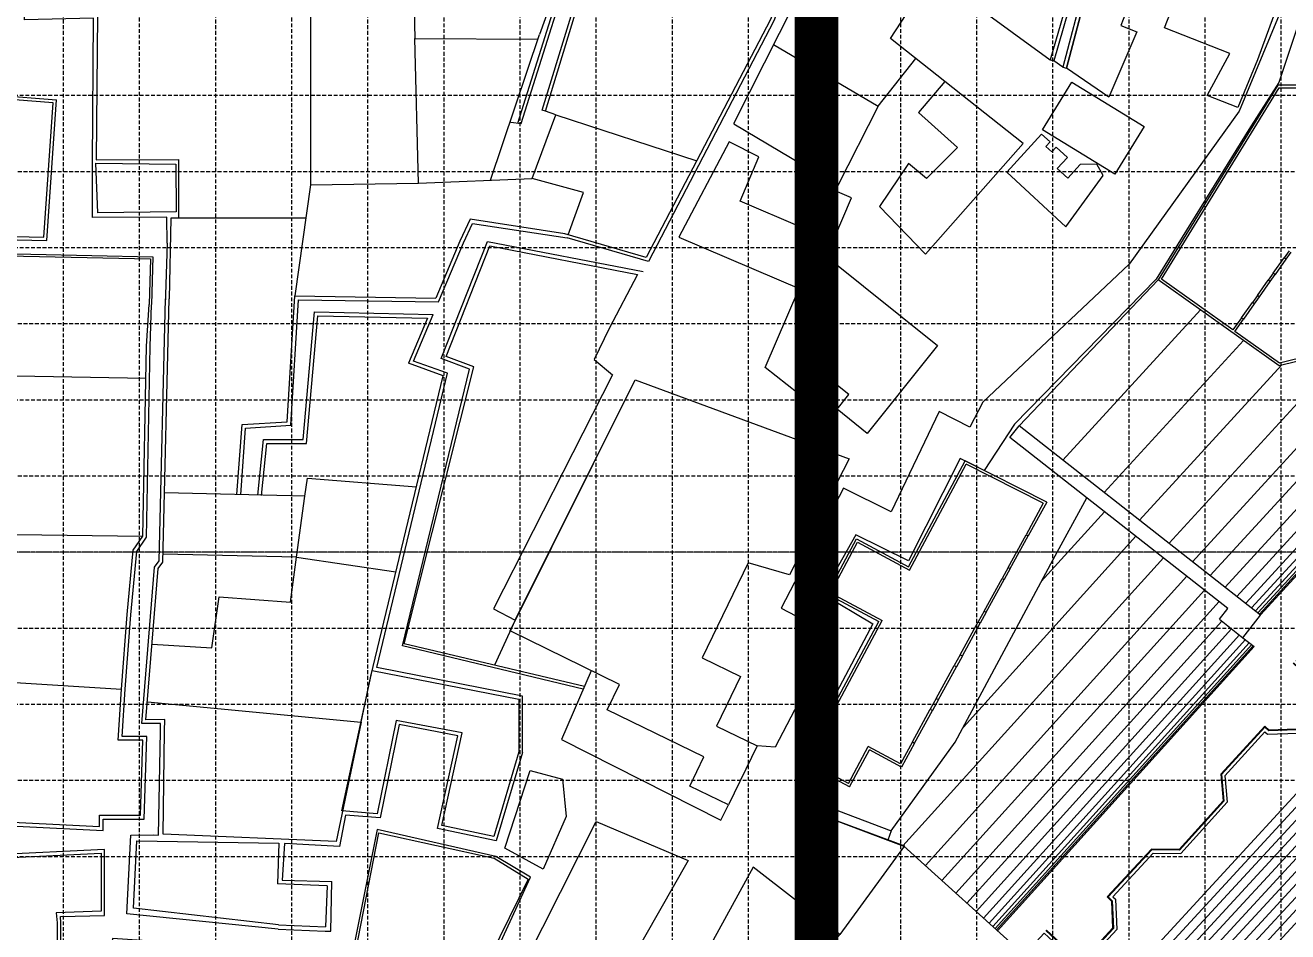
# Model space of a CAD drawing. Header units: millimetres. Extents: x 4203764 to 12476749, y 34048 to 3000914.
# Drawn here: x 11975048 to 12057984, y 2236544 to 2296097 of the extents above; entities that cross this region are included whole.
import ezdxf

# ---------------------------------------------------------------- set-up
doc = ezdxf.new("R2010")
doc.units = ezdxf.units.MM
doc.header["$MEASUREMENT"] = 0
doc.linetypes.add('DASHED', pattern=[0.75, 0.5, -0.25])
for name, color, linetype, lineweight in [('4', 1, 'Continuous', 35), ('building property', 253, 'Continuous', 15), ('open space', 94, 'Continuous', 5), ('outer profile and ghats', 1, 'Continuous', 9), ('streets', 254, 'Continuous', 9), ('wall', 22, 'Continuous', 9)]:
    doc.layers.add(name, color=color, linetype=linetype, lineweight=lineweight)
doc.styles.get("Standard").update_dxf_attribs({"font": 'arial.ttf'})
doc.dimstyles.get("Standard").update_dxf_attribs({"dimtxt": 10000, "dimasz": 2000, "dimexe": 0.18, "dimexo": 0.0625, "dimgap": 0.09, "dimtad": 0, "dimtih": 1, "dimtoh": 1, "dimdec": 4, "dimzin": 0, "dimdsep": 46, "dimtxsty": 'Standard', "dimblk": 'ARCHTICK', "dimcen": 0, "dimadec": 0, "dimazin": 0, "dimtfac": 1, "dimtdec": 4, "dimtofl": 0, "dimtmove": 0, "dimatfit": 3, "dimldrblk": 'ARCHTICK', "dimfxl": 0, "dimtolj": 1, "dimtzin": 0, "dimlwe": 18, "dimarcsym": 0})

# ---------------------------------------------------------------- blocks, each defined once
blk = doc.blocks.new('GRID')
at = {"layer": 'building property', "color": 253, "linetype": 'DASHED', "lineweight": 15, "ltscale": 500}
for p, q in [((12801403, 2126471), (12801403, 2336721)), ((12811403, 2126471), (12811403, 2336721)), ((12821403, 2126471), (12821403, 2336721)), ((12831403, 2126471), (12831403, 2336721)), ((12841403, 2126471), (12841403, 2336721)), ((12851403, 2126471), (12851403, 2336721)), ((12861403, 2126471), (12861403, 2336721)), ((12871403, 2126471), (12871403, 2336721)), ((12796403, 2121471), (12796403, 2331721)), ((12806403, 2121471), (12806403, 2331721)), ((12816403, 2121471), (12816403, 2331721)), ((12826403, 2121471), (12826403, 2331721)), ((12836403, 2121471), (12836403, 2331721)), ((12846403, 2121471), (12846403, 2331721)), ((12856403, 2121471), (12856403, 2331721)), ((12866403, 2121471), (12866403, 2331721)), ((12876403, 2121471), (12876403, 2331721)), ((13061903, 2291471), (12616403, 2291471)), ((13056903, 2286471), (12611403, 2286471)), ((13061903, 2281471), (12616403, 2281471)), ((13056903, 2276471), (12611403, 2276471)), ((13061903, 2271471), (12616403, 2271471)), ((13056903, 2266471), (12611403, 2266471)), ((13061903, 2261471), (12616403, 2261471)), ((13056903, 2256471), (12611403, 2256471)), ((13061903, 2251471), (12616403, 2251471)), ((13056903, 2246471), (12611403, 2246471)), ((13061903, 2241471), (12616403, 2241471))]:
    blk.add_line(p, q, dxfattribs=at)
blk = doc.blocks.new('_ArchTick')
at = {"color": 0, "linetype": 'ByBlock', "lineweight": 30, "const_width": 0.15}
blk.add_lwpolyline([(-0.5, -0.5), (0.5, 0.5)], dxfattribs=at)
blk = doc.blocks.new('*D43')
at = {"layer": '4', "color": 0, "linetype": 'DASHED', "lineweight": 18}
for p, q in [((11789424, 2546471), (11756492, 2546471)), ((12167563, 2261471), (11756492, 2261471))]:
    blk.add_line(p, q, dxfattribs=at)
at = {"layer": '4', "color": 0, "lineweight": -2}
for p, q in [((11756492, 2546471), (11756492, 2409077)), ((11756492, 2261471), (11756492, 2398865))]:
    blk.add_line(p, q, dxfattribs=at)
at = {"layer": 'Defpoints', "color": 0, "lineweight": 30}
for p in [(11756492, 2546471), (11789424, 2546471), (12167563, 2261471)]:
    blk.add_point(p, dxfattribs=at)
at = {"layer": '4', "color": 0, "lineweight": -2, "xscale": 2000, "yscale": 2000, "zscale": 2000}
for p, rotation in [((11756492, 2546471), 90), ((11756492, 2261471), 270)]:
    blk.add_blockref('_ArchTick', p, dxfattribs=dict(at, rotation=rotation))
at = {"layer": '4', "color": 0, "lineweight": 30, "insert": (11756492, 2403971), "char_height": 10000, "attachment_point": 5}
blk.add_mtext('\\A1;285000.0000', dxfattribs=at)

msp = doc.modelspace()

# ---------------------------------------------------------------- linework, layer by layer
at = {"layer": '4', "lineweight": 30, "const_width": 2852.91097}
for points in [[(11908223.9766, 2210167.61517), (12027023.9766, 2210167.61517), (12027023.9766, 2378367.61517), (11908223.9766, 2378367.61517), (11908223.9766, 2210167.61517)], [(12027023.9766, 2210167.61517), (12145823.9766, 2210167.61517), (12145823.9766, 2378367.61517), (12027023.9766, 2378367.61517), (12027023.9766, 2210167.61517)]]:
    msp.add_lwpolyline(points, dxfattribs=at)
at = {"layer": 'building property'}
for p, q in [((12009213.76994, 2290447.30946), (12012528.04374, 2301240.53745)), ((12041877.44943, 2289222.98674), (12043802.37803, 2292362.57381)), ((12043802.37803, 2292362.57381), (12048547.01232, 2289453.56633)), ((12019811.11624, 2195997.69667), (12107184.31863, 2290735.82566)), ((12020231.70956, 2195609.80021), (12107992.80842, 2290768.52251)), ((12008343.12175, 2286027.3125), (12009899.27143, 2290219.38642)), ((12009899.27143, 2290219.38642), (12009213.76994, 2290447.30946)), ((12009899.27143, 2290219.38642), (12019155.13446, 2287187.59496)), ((12019390.52292, 2196385.59313), (12106375.82885, 2290703.1288)), ((12046622.08372, 2286313.97926), (12041877.44943, 2289222.98674)), ((12048547.01232, 2289453.56633), (12046622.08372, 2286313.97926)), ((12011713.42971, 2285107.79464), (12008343.12175, 2286027.3125)), ((12010719.58706, 2282334.45986), (12011713.42971, 2285107.79464)), ((12057034.86723, 2279818.10498), (12057744.07799, 2280818.21239)), ((12057878.18621, 2280723.11162), (12057744.07799, 2280818.21239)), ((12057168.97545, 2279723.00421), (12057878.18621, 2280723.11162)), ((12040334.02982, 2269776.22823), (12049463.60403, 2279366.22194)), ((12057416.29708, 2273726.69225), (12049463.60403, 2279366.22194)), ((12055994.69146, 2278351.28078), (12056703.90221, 2279351.38819)), ((12056128.79968, 2278256.18), (12056838.01043, 2279256.28741)), ((12056838.01043, 2279256.28741), (12056703.90221, 2279351.38819)), ((12057168.97545, 2279723.00421), (12057034.86723, 2279818.10498)), ((12056128.79968, 2278256.18), (12055994.69146, 2278351.28078)), ((11984096.46564, 2260828.32038), (11984505.11734, 2278123.53151)), ((12054954.51568, 2276884.45657), (12055663.72644, 2277884.56399)), ((12055088.6239, 2276789.3558), (12055797.83466, 2277789.46321)), ((12055221.77046, 2258121.44985), (12073023.98706, 2277582.04993)), ((12055609.07364, 2257818.25188), (12073882.688, 2277794.16327)), ((12055797.83466, 2277789.46321), (12055663.72644, 2277884.56399)), ((12055867.27575, 2257616.1199), (12074455.1553, 2277935.57217)), ((12056028.65208, 2257489.78742), (12074812.94736, 2278023.95272)), ((12056125.47787, 2257413.98793), (12075027.6226, 2278076.98106)), ((12056190.0284, 2257363.45493), (12075170.73942, 2278112.33328)), ((12075170.73942, 2278112.33328), (12057416.29708, 2273726.69225)), ((12043215.37204, 2267520.58677), (12052246.36438, 2277392.87033)), ((12053866.20935, 2259182.64272), (12070018.53375, 2276839.65323)), ((12054640.8157, 2258576.24679), (12071735.93564, 2277263.87991)), ((12055088.6239, 2276789.3558), (12054954.51568, 2276884.45657)), ((12052897.95141, 2259940.63764), (12067871.78138, 2276309.36987)), ((12045926.49426, 2265398.20101), (12055068.36507, 2275391.69204)), ((12051736.04189, 2260850.23153), (12065295.67854, 2275673.02985)), ((12050186.82919, 2262063.02339), (12061860.87475, 2274824.57648)), ((12002502.00637, 2273072.12779), (12000215.29067, 2273886.80564)), ((12048250.31331, 2263579.01322), (12057567.37002, 2273764.00977)), ((11997745.28422, 2253336.47186), (12002502.00637, 2273072.12779)), ((12039729.41811, 2269003.90103), (12040334.02982, 2269776.22823)), ((12039729.41811, 2269003.90103), (12040334.02982, 2269776.22823)), ((12056205.19768, 2257351.57975), (12040334.02982, 2269776.22823)), ((12056205.19768, 2257351.57975), (12040334.02982, 2269776.22823)), ((12054055.93156, 2257788.47598), (12039729.41811, 2269003.90103)), ((12054055.93156, 2257788.47598), (12039729.41811, 2269003.90103)), ((12033062.19057, 2260519.26441), (12036800.18673, 2267482.34646)), ((12033128.90145, 2260297.91269), (12036868.62062, 2267264.20435)), ((12042148.03246, 2264764.86777), (12036800.18673, 2267482.34646)), ((12041923.58917, 2264695.54961), (12036868.62062, 2267264.20435)), ((12042571.50043, 2261009.40642), (12044781.42603, 2265048.96696)), ((12041923.58917, 2264695.54961), (12040789.81329, 2262627.8171)), ((12042148.03246, 2264764.86777), (12040933.1527, 2262549.22146)), ((12041790.70864, 2259549.65508), (12045940.82752, 2264141.33646)), ((12036679.57019, 2249993.98185), (12048005.53022, 2262524.99635)), ((12039610.87863, 2260477.72594), (12040789.81329, 2262627.8171)), ((12039754.21805, 2260399.1303), (12040933.1527, 2262549.22146)), ((12040789.81329, 2262627.8171), (12040933.1527, 2262549.22146)), ((12027721.26143, 2258747.95731), (12029654.27194, 2262348.73973)), ((12027942.61315, 2258814.66819), (12029720.98282, 2262127.38801)), ((12029654.27194, 2262348.73973), (12033062.19057, 2260519.26441)), ((12029720.98282, 2262127.38801), (12033128.90145, 2260297.91269)), ((12032707.62255, 2242186.29684), (12049812.14508, 2261110.69875)), ((12036145.14198, 2248994.82651), (12042571.50043, 2261009.40642)), ((11983777.63985, 2260399.26545), (11984096.46564, 2260828.32038)), ((12039610.87863, 2260477.72594), (12039217.90042, 2259761.02889)), ((12039754.21805, 2260399.1303), (12039361.23983, 2259682.43324)), ((12039610.87863, 2260477.72594), (12039754.21805, 2260399.1303)), ((12034176.79995, 2240886.24951), (12051360.67211, 2259898.44366)), ((12038038.96576, 2257610.93773), (12039217.90042, 2259761.02889)), ((12038182.30517, 2257532.34208), (12039361.23983, 2259682.43324)), ((12039217.90042, 2259761.02889), (12039361.23983, 2259682.43324)), ((12027721.26143, 2258747.95731), (12031129.18006, 2256918.482)), ((12027942.61315, 2258814.66819), (12031350.53177, 2256985.19287)), ((12035268.29407, 2239899.71974), (12052522.06738, 2258989.25235)), ((12036177.87251, 2239077.6116), (12053489.89677, 2258231.59292)), ((12038038.96576, 2257610.93773), (12037645.98754, 2256894.24067)), ((12038038.96576, 2257610.93773), (12038182.30517, 2257532.34208)), ((12053494.83567, 2257071.73561), (12054055.93156, 2257788.47598)), ((12053494.83567, 2257071.73561), (12054055.93156, 2257788.47598)), ((12026170.21032, 2247680.98904), (12031129.18006, 2256918.482)), ((12026391.56204, 2247747.69992), (12031350.53177, 2256985.19287)), ((12036467.05289, 2254744.14951), (12037645.98754, 2256894.24067)), ((12036610.3923, 2254665.55387), (12037789.32695, 2256815.64503)), ((12036905.53526, 2238419.92509), (12053652.27933, 2256948.48179)), ((12037645.98754, 2256894.24067), (12037789.32695, 2256815.64503)), ((12038182.30517, 2257532.34208), (12037789.32695, 2256815.64503)), ((12053494.83567, 2257071.73561), (12055039.49007, 2255862.51219)), ((12053494.83567, 2257071.73561), (12055039.49007, 2255862.51219)), ((12055039.49007, 2255862.51219), (12056205.19768, 2257351.57975)), ((12055039.49007, 2255862.51219), (12056205.19768, 2257351.57975)), ((12037511.92089, 2237871.853), (12054297.49892, 2256443.3755)), ((12037997.02939, 2237433.39532), (12054813.6746, 2256039.29047)), ((12038360.86076, 2237104.55207), (12055200.80635, 2255736.2267)), ((12038603.41501, 2236885.32323), (12055458.89419, 2255534.18419)), ((12038755.01142, 2236748.3052), (12055620.19909, 2255407.90762)), ((12038845.96926, 2236666.09439), (12055716.98203, 2255332.14167)), ((12038906.60782, 2236611.28718), (12055781.50399, 2255281.63105)), ((12055039.49007, 2255862.51219), (12055781.50399, 2255281.63105)), ((12036467.05289, 2254744.14951), (12036074.07467, 2254027.45246)), ((12036610.3923, 2254665.55387), (12036217.41408, 2253948.85682)), ((12036467.05289, 2254744.14951), (12036610.3923, 2254665.55387)), ((12034895.14002, 2251877.3613), (12036074.07467, 2254027.45246)), ((12035038.47943, 2251798.76566), (12036217.41408, 2253948.85682)), ((12036074.07467, 2254027.45246), (12036217.41408, 2253948.85682)), ((12034895.14002, 2251877.3613), (12034502.1618, 2251160.66425)), ((12035038.47943, 2251798.76566), (12034645.50121, 2251082.0686)), ((12034895.14002, 2251877.3613), (12035038.47943, 2251798.76566)), ((12033323.22714, 2249010.57309), (12034502.1618, 2251160.66425)), ((12033466.56656, 2248931.97744), (12034645.50121, 2251082.0686)), ((12034502.1618, 2251160.66425), (12034645.50121, 2251082.0686)), ((12029127.54566, 2246278.93994), (12030431.37298, 2248707.68952)), ((12029194.25653, 2246057.58822), (12030498.08385, 2248486.3378)), ((12032537.27071, 2247577.17898), (12030431.37298, 2248707.68952)), ((12032602.70894, 2247356.51046), (12030498.08385, 2248486.3378)), ((12031940.059, 2243174.97759), (12036145.14198, 2248994.82651)), ((12033323.22714, 2249010.57309), (12032537.27071, 2247577.17898)), ((12033466.56656, 2248931.97744), (12032602.70894, 2247356.51046)), ((12033323.22714, 2249010.57309), (12033466.56656, 2248931.97744)), ((12029194.25653, 2246057.58822), (12026170.21032, 2247680.98904)), ((12029127.54566, 2246278.93994), (12026391.56204, 2247747.69992)), ((12053848.71091, 2246794.86666), (12054004.00165, 2245055.30553)), ((12053848.71091, 2246794.86666), (12054004.00165, 2245055.30553)), ((12034695.22163, 2219731.90881), (12059072.46095, 2246163.97241)), ((12025872.60112, 2244766.46508), (12026103.53428, 2245378.22096)), ((12025872.60112, 2244766.46508), (12026103.53428, 2245378.22096)), ((12026103.53428, 2245378.22096), (12031940.059, 2243174.97759)), ((12026103.53428, 2245378.22096), (12031940.059, 2243174.97759)), ((12035115.81495, 2219344.01234), (12059493.05427, 2245776.07594)), ((12035536.40827, 2218956.11588), (12059913.64759, 2245388.17948)), ((12025872.60112, 2244766.46508), (12031709.12584, 2242563.2217)), ((12025872.60112, 2244766.46508), (12031709.12584, 2242563.2217)), ((12035957.00159, 2218568.21941), (12060334.24091, 2245000.28302)), ((12036377.59491, 2218180.32295), (12060754.83423, 2244612.38655)), ((12054004.00165, 2245055.30553), (12050958.4356, 2241687.36354)), ((12054004.00165, 2245055.30553), (12050958.4356, 2241687.36354)), ((12036798.18823, 2217792.42648), (12061175.42755, 2244224.49009)), ((12037218.78155, 2217404.53002), (12061596.02087, 2243836.59362)), ((12037639.37487, 2217016.63356), (12062016.61419, 2243448.69716)), ((12031940.059, 2243174.97759), (12031709.12584, 2242563.2217)), ((12031940.059, 2243174.97759), (12031709.12584, 2242563.2217)), ((11982148.15809, 2238084.48548), (11982383.19699, 2242514.77329)), ((11982383.19699, 2242514.77329), (11991713.91489, 2242358.99894)), ((11991713.91489, 2242358.99894), (11991621.63602, 2239683.15729)), ((12031709.12584, 2242563.2217), (12032766.88693, 2242163.92499)), ((12032766.88693, 2242163.92499), (12040666.50456, 2235019.67262)), ((12049151.91696, 2241702.16709), (12050958.4356, 2241687.36354)), ((12049151.91696, 2241702.16709), (12050958.4356, 2241687.36354)), ((11994874.57097, 2239553.88961), (11991621.63602, 2239683.15729)), ((11994874.57097, 2239553.88961), (11994772.54799, 2236875.93499)), ((11991677.82874, 2237003.52885), (11982148.15809, 2238084.48548)), ((11991677.82874, 2237003.52885), (11994772.54799, 2236875.93499))]:
    msp.add_line(p, q, dxfattribs=at)
for points in [[(12021594.96991, 2289640.49503), (12026606.59553, 2299585.30153), (12028764.63505, 2300903.67589), (12029593.84181, 2301952.25854), (12028198.49282, 2303674.60096), (12033038.1492, 2313212.523), (12034739.21885, 2312977.23482), (12035841.15129, 2318125.21895), (12036446.55952, 2318085.93828), (12038234.15435, 2326545.98183), (12044500.60716, 2326186.1108), (12045478.84995, 2337408.77303)], [(12043195.84638, 2327483.96593), (12036977.69878, 2327821.8094), (12035481.19492, 2319475.65961), (12034031.33908, 2319475.08666), (12033283.69153, 2314895.43024), (12031896.82303, 2314712.61566), (12031275.44811, 2312587.81996), (12026820.15311, 2303818.41694), (12027518.94556, 2302223.34794), (12025470.6981, 2300392.86853), (12024003.61529, 2296478.8772), (12015844.14817, 2280842.65737), (12010488.2688, 2282401.79854), (12004276.49611, 2283348.16968), (12003603.02369, 2281906.01769), (12002024.06238, 2278168.40747)], [(12049109.4121, 2324655.93878), (12049098.40887, 2323137.70276), (12047709.19354, 2323232.843), (12045932.56674, 2310247.38415), (12047781.78406, 2309687.77223), (12043448.43279, 2293288.35186)], [(11976528.61149, 2318773.93318), (11975074.36669, 2305712.51202), (11975735.96697, 2305676.8205), (11975251.80647, 2296702.11988), (11979783.89462, 2296805.02569), (11979711.8813, 2287263.63771), (11985115.10933, 2287275.45656), (11985120.07091, 2283392.56109)], [(12007400.63568, 2308704.51429), (12000335.66683, 2308719.14744), (12000644.9847, 2295232.10331), (12008717.86701, 2295173.60733)], [(12010766.13745, 2308320.1882), (12011544.06883, 2303029.12944), (12008823.98326, 2295488.99923)], [(12037053.91911, 2303271.98343), (12034656.4093, 2299482.93497), (12042376.78618, 2293822.31943)], [(12007415.52722, 2289667.32321), (12011609.14105, 2303013.51007), (12014116.45147, 2302411.67699), (12014376.51533, 2303142.62608)], [(12043448.43279, 2293288.35186), (12045969.81968, 2302830.45469), (12057539.91495, 2298035.45459), (12056007.5841, 2293829.36041), (12054695.9603, 2290686.71189), (12052688.05186, 2291476.30081), (12054190.52641, 2294238.59134), (12049886.56811, 2295931.07778), (12050283.10111, 2296939.45306), (12047744.46557, 2297937.74485), (12047323.07886, 2296866.16711), (12047013.09164, 2296077.87597), (12048068.40918, 2295662.88343), (12046221.50764, 2291375.15064), (12043448.43279, 2293288.35186)], [(12040609.06966, 2288330.54016), (12031882.13404, 2295232.4216), (12034656.4093, 2299482.93497)], [(11993790.97502, 2297511.92398), (11993795.41914, 2285614.12297), (12000876.81264, 2285712.50011), (12000644.9847, 2295232.10331)], [(12005601.62697, 2285911.71903), (12008823.98326, 2295488.99923)], [(12024205.91798, 2294821.52317), (12031078.01074, 2290771.27354), (12028431.38571, 2285572.63576), (12027640.29478, 2286024.82097)], [(12031078.01074, 2290771.27354), (12033557.99267, 2293907.03339)], [(12035468.16926, 2292396.32987), (12033719.41516, 2290370.96084), (12036284.05343, 2288073.97731), (12034247.02154, 2286037.80339), (12033063.37285, 2287022.1923), (12031158.12767, 2284198.18439), (12034188.40839, 2281048.15804)], [(11961596.6328, 2282038.10127), (11967277.52865, 2282101.47081), (11967553.86313, 2282363.91941), (11976269.68811, 2282177.38773), (11976871.92839, 2290990.33834), (11962592.54508, 2292120.44612)], [(12063460.44367, 2292156.99153), (12057323.82388, 2292154.5665), (12049463.60403, 2279366.22194)], [(12054954.51568, 2276884.45657), (12054382.80654, 2276078.24974), (12049683.02586, 2279411.02677), (12057415.25208, 2291991.12949), (12063623.98138, 2291993.58302), (12063625.12032, 2289111.4792), (12063039.51676, 2288285.67889)], [(12021589.24371, 2289629.13226), (12027647.47917, 2286037.38995), (12027640.29478, 2286024.82097)], [(12023247.13728, 2287458.83137), (12021297.79405, 2288447.16948), (12017974.47452, 2282180.66104), (12026032.58277, 2278731.86678), (12027072.18298, 2281160.89281), (12027675.7729, 2280902.56202), (12029324.75511, 2284755.40917), (12027324.36092, 2285611.55899), (12026114.65488, 2282785.08065), (12022019.35365, 2284537.83092), (12023247.13728, 2287458.83137)], [(12040609.06966, 2288330.54016), (12034188.40839, 2281048.15804)], [(12043408.47313, 2282845.79039), (12045859.69389, 2286233.98813), (12045443.43236, 2286963.41743), (12044352.33222, 2286950.1872), (12043527.33385, 2286047.87394), (12042839.39337, 2286676.86811), (12043505.44078, 2287405.33429), (12042768.59149, 2288079.0465), (12042486.56342, 2287770.58811), (12042100.27255, 2288123.77957), (12042381.21973, 2288431.05578), (12041812.93131, 2288950.6503), (12039527.94583, 2286451.52693), (12043408.47313, 2282845.79039)], [(12000876.81264, 2285712.50011), (12008343.12175, 2286027.3125)], [(11993795.41914, 2285614.12297), (11992767.55398, 2278315.38844)], [(11993488.24892, 2283432.94793), (11984600.97253, 2283421.59174), (11984505.11734, 2278123.53151)], [(12011776.34156, 2252654.97259), (11999949.87269, 2255451.26814), (12004515.23845, 2273665.24317), (12002699.77613, 2274341.25884), (12005577.56444, 2281604.69694), (12015263.58629, 2279730.11007)], [(11971796.82092, 2265575.93979), (11972019.44254, 2273111.22889), (11967656.1008, 2273092.15796), (11967616.49685, 2281076.28628), (11983269.81352, 2280741.2819), (11983181.83078, 2277748.09322)], [(12027675.7729, 2280902.56202), (12034982.77835, 2275059.16023), (12030360.56189, 2269279.21183), (12028378.08609, 2270864.59489), (12029156.07195, 2271837.44379), (12027092.50715, 2273487.67361), (12025819.59538, 2271895.93415), (12023664.7175, 2273619.18691), (12025880.71478, 2278796.86485)], [(12058075.04301, 2281284.92918), (12057744.07799, 2280818.21239)], [(12057877.42564, 2280723.65096), (12058208.39066, 2281190.36775)], [(12077513.01305, 2280682.9381), (12077023.37037, 2279883.95941), (12076326.46246, 2280311.04947), (12075066.41061, 2278254.94896), (12057449.78323, 2273903.3505), (12054516.15419, 2275983.68831), (12055087.86334, 2276789.89514)], [(12015263.58629, 2279730.11007), (12013410.19274, 2276178.39909), (12012428.67408, 2274127.20114), (12013622.12452, 2273134.66151), (12005804.71516, 2257759.94275), (12007225.93782, 2257009.32427), (12015117.01933, 2272808.02695)], [(12057034.86723, 2279818.10498), (12056703.90221, 2279351.38819)], [(12056837.24987, 2279256.82676), (12057168.21489, 2279723.54355)], [(11988953.74562, 2265274.71194), (11989291.52255, 2269860.9775), (11992254.96337, 2270053.11231), (11992767.55398, 2278315.38844), (12002024.06238, 2278168.40747)], [(12055994.69146, 2278351.28078), (12055663.72644, 2277884.56399)], [(11935637.97891, 2226085.21667), (11959172.56295, 2227655.98637), (11958378.56284, 2244521.24736), (11979919.22105, 2243458.19175), (11979918.93011, 2244194.4066), (11982621.73392, 2244195.47467), (11982771.76801, 2249128.12568), (11981156.31577, 2249127.4873), (11981363.44049, 2252487.38567), (11981735.39779, 2257382.00328), (11982131.88078, 2261608.29677), (11982761.46009, 2262535.76407), (11983013.0111, 2275012.16431), (11983181.83078, 2277748.09322)], [(12055797.07409, 2277790.00255), (12056128.03911, 2278256.71934)], [(11990578.32544, 2265205.40271), (11990917.95369, 2268627.24274), (11993523.03774, 2268628.2722), (11994265.47213, 2277015.66645), (12001466.95656, 2276849.66433), (12000215.29067, 2273886.80564)], [(11972019.44254, 2273111.22889), (11982970.79859, 2272918.51262)], [(12015117.01933, 2272808.02695), (12029183.09934, 2267605.10806), (12025256.97846, 2259983.64227), (12022538.76598, 2260780.00091), (12019506.12123, 2254544.71705), (12022036.82344, 2253313.86358), (12020453.12493, 2250057.69261), (12023128.17593, 2248756.63246), (12021241.79808, 2244878.13617), (12018697.14755, 2246115.77366), (12019632.51593, 2248038.94233), (12013280.22493, 2251128.49565), (12014084.45709, 2252782.04106), (12006899.75666, 2256301.7837), (12015117.01933, 2272808.02695)], [(11993409.72939, 2265157.09846), (11993596.69454, 2266348.04427), (12000744.46231, 2265780.07166)], [(11992873.38994, 2261157.19511), (11993409.72939, 2265157.09846), (11984203.8856, 2265374.61437)], [(11967805.8373, 2262721.89268), (11982761.46009, 2262535.76407)], [(11983374.92622, 2255436.36136), (11987307.59173, 2255196.33782), (11987792.37459, 2258551.03371), (11992476.83551, 2258199.77819), (11992873.38994, 2261157.19511), (11999397.78062, 2260192.68487)], [(11992873.38994, 2261157.19511), (11984108.74277, 2261347.92064)], [(11997104.34824, 2250307.29249), (11995463.54246, 2242465.38349), (11984107.6705, 2242958.91473), (11984203.12344, 2249716.24182), (11984227.99321, 2250477.44356), (11982972.21258, 2250473.45727), (11983777.63985, 2260399.26545)], [(12007225.93782, 2257009.32427), (12005863.10713, 2254053.12036)], [(12053848.71091, 2246794.86666), (12056483.90949, 2249678.59286), (12056659.50676, 2249516.50558), (12058656.83621, 2249596.41416), (12060012.65752, 2251065.24325), (12059932.74894, 2253062.57271), (12058513.67578, 2254372.46616)], [(12053848.71091, 2246794.86666), (12056483.90949, 2249678.59286), (12056659.50676, 2249516.50558), (12058656.83621, 2249596.41416), (12060012.65752, 2251065.24325), (12059932.74894, 2253062.57271), (12058513.67578, 2254372.46616)], [(11995855.57182, 2244494.52285), (11997835.77704, 2253711.92687), (12007477.51928, 2251813.69275), (12007478.88367, 2248361.0742), (12005823.05388, 2242804.44045), (12002419.42458, 2243519.40007), (12003747.64194, 2249605.08199), (11999417.45148, 2250431.78047), (11998168.02993, 2244286.42298), (11995855.57182, 2244494.52285)], [(12012222.23723, 2253687.76586), (12010271.51956, 2249169.47109), (12020748.79722, 2243864.49938), (12021241.79808, 2244878.13617)], [(12058369.53225, 2254216.30825), (12059723.92268, 2252966.12101), (12059796.7934, 2251144.70406), (12058560.38451, 2249805.24041), (12056738.96757, 2249732.36969), (12056471.11, 2249979.61901), (12053628.71862, 2246869.15951), (12053784.06819, 2245128.93941), (12050864.79013, 2241900.65312), (12049060.10199, 2241915.44166), (12046189.32843, 2238831.1579), (12046457.40025, 2238584.1409), (12046531.85004, 2236762.78782), (12045296.60287, 2235422.25275), (12043475.24979, 2235347.80296), (12042119.776, 2236596.81554)], [(12058369.53225, 2254216.30825), (12059723.92268, 2252966.12101), (12059796.7934, 2251144.70406), (12058560.38451, 2249805.24041), (12056738.96757, 2249732.36969), (12056471.11, 2249979.61901), (12053628.71862, 2246869.15951), (12053784.06819, 2245128.93941), (12050864.79013, 2241900.65312), (12049060.10199, 2241915.44166), (12046189.32843, 2238831.1579), (12046457.40025, 2238584.1409), (12046531.85004, 2236762.78782), (12045296.60287, 2235422.25275), (12043475.24979, 2235347.80296), (12042119.776, 2236596.81554)], [(12058336.26836, 2254180.27181), (12059675.73201, 2252943.86292), (12059746.97861, 2251163.04118), (12058538.12643, 2249853.43109), (12056757.30468, 2249782.18449), (12056468.15628, 2250049.08659), (12053577.95117, 2246886.30401), (12053733.31431, 2245145.93184), (12050843.17964, 2241949.87379), (12049038.91392, 2241964.65887), (12046119.8492, 2238828.49236), (12046409.22889, 2238561.84104), (12046482.01937, 2236781.08173), (12045274.30302, 2235470.42411), (12043493.54371, 2235397.63364), (12042153.00864, 2236632.8808)], [(12058336.26836, 2254180.27181), (12059675.73201, 2252943.86292), (12059746.97861, 2251163.04118), (12058538.12643, 2249853.43109), (12056757.30468, 2249782.18449), (12056468.15628, 2250049.08659), (12053577.95117, 2246886.30401), (12053733.31431, 2245145.93184), (12050843.17964, 2241949.87379), (12049038.91392, 2241964.65887), (12046119.8492, 2238828.49236), (12046409.22889, 2238561.84104), (12046482.01937, 2236781.08173), (12045274.30302, 2235470.42411), (12043493.54371, 2235397.63364), (12042153.00864, 2236632.8808)], [(11966676.78354, 2253394.39199), (11981363.54064, 2252489.01028)], [(11983068.31813, 2251657.82896), (11997104.34469, 2250307.29283), (11997745.28422, 2253336.47186)], [(11997109.79182, 2250332.63111), (11997745.28422, 2253336.47186)], [(12006555.30662, 2242032.83853), (12008217.08136, 2247129.71476), (12010344.36225, 2246561.58731), (12010580.43475, 2244114.5519), (12009065.52484, 2240647.27199), (12006555.30662, 2242032.83853)], [(11977153.06866, 2228856.05999), (11961582.38523, 2227891.45334), (11960481.80188, 2242951.292), (11965612.45924, 2242594.89707), (11965613.08386, 2241014.276), (11980038.55861, 2241712.07653), (11980026.72046, 2237899.06653), (11977088.27338, 2237797.3178), (11977140.16462, 2237124.6758), (11977153.06866, 2228856.05999)], [(11998269.69266, 2243042.01896), (12005859.62343, 2241388.0661), (12008087.67485, 2239996.48584), (12006225.73938, 2236216.09251), (12004270.10848, 2231893.68566), (12002239.15851, 2232379.48392), (12001314.83001, 2232600.58103), (11996589.67482, 2234400.39365), (11998269.69266, 2243042.01896)], [(12049151.91696, 2241702.16709), (12046490.40509, 2238842.70859), (12046666.14281, 2238680.77361), (12046747.78296, 2236683.51418), (12045393.23558, 2235213.51019), (12043395.97616, 2235131.87004), (12041975.76791, 2236440.53272), (12040666.50456, 2235019.67262)], [(12049151.91696, 2241702.16709), (12046490.40509, 2238842.70859), (12046666.14281, 2238680.77361), (12046747.78296, 2236683.51418), (12045393.23558, 2235213.51019), (12043395.97616, 2235131.87004), (12041975.76791, 2236440.53272), (12040666.50456, 2235019.67262)]]:
    msp.add_lwpolyline(points, dxfattribs=at)
msp.add_lwpolyline([(12068255.97054, 2329129.1043), (12055178.14419, 2329965.64951), (12054837.023, 2328844.59508), (12048070.83191, 2328989.90594), (12047778.74065, 2324981.06744), (12046696.99587, 2325039.6962), (12045218.85363, 2314360.19332), (12045168.20998, 2314122.20159), (12043640.28275, 2314196.65087), (12043592.75696, 2313287.99528), (12044564.86689, 2313021.40315), (12044452.67496, 2311688.93773, 0.6821017963), (12045009.48186, 2308724.38001), (12046374.04984, 2308394.17523), (12044973.09294, 2302803.6378), (12042376.78618, 2293822.31943)], format="xyb", dxfattribs=at)
for points in [[(12026393.03199, 2238056.14198), (12026255.31979, 2244624.03695), (12032805.66782, 2242186.33558), (12028570.59293, 2236373.24094)], [(12017947.27867, 2223119.6774), (12028570.59293, 2236373.24094), (12022869.57068, 2240779.20546), (12019240.1145, 2234147.03391), (12016450.25767, 2234145.93143), (12011995.09658, 2227890.61321)]]:
    msp.add_lwpolyline(points, close=True, dxfattribs=at)
for start, end in [(47.3407242153, 227.3407242153), (47.3407242609, 227.3407242609)]:
    msp.add_arc((12042136.39232, 2236614.84817), 24.52097, start, end, dxfattribs=at)
at = {"layer": 'open space'}
for points in [[(11979675.94639, 2287047.07313), (11984939.59185, 2286975.46166), (11984966.59194, 2283846.63328), (11979825.27432, 2283768.40258), (11979675.94639, 2287047.07313)], [(12006714.87656, 2232205.62871), (12012547.20929, 2243779.6735), (12018589.77489, 2241228.92622), (12011956.42534, 2229564.33458), (12006714.87656, 2232205.62871)]]:
    msp.add_lwpolyline(points, dxfattribs=at)
at = {"layer": 'outer profile and ghats'}
for p, q in [((12040334.02982, 2269776.22823), (12049463.60403, 2279366.22194)), ((12043215.37204, 2267520.58677), (12052246.36438, 2277392.87033)), ((12045926.49426, 2265398.20101), (12055068.36507, 2275391.69204)), ((12050186.82919, 2262063.02339), (12061860.87475, 2274824.57648)), ((12048250.31331, 2263579.01322), (12057567.37002, 2273764.00977)), ((12042571.50043, 2261009.40642), (12044781.42603, 2265048.96696)), ((12041790.70864, 2259549.65508), (12045940.82752, 2264141.33646)), ((12036679.57019, 2249993.98185), (12048005.53022, 2262524.99635)), ((12032707.62255, 2242186.29684), (12049812.14508, 2261110.69875)), ((12036145.14198, 2248994.82651), (12042571.50043, 2261009.40642)), ((12034176.79995, 2240886.24951), (12051360.67211, 2259898.44366)), ((12035268.29407, 2239899.71974), (12052522.06738, 2258989.25235)), ((12036177.87251, 2239077.6116), (12053489.89677, 2258231.59292)), ((12036905.53526, 2238419.92509), (12053652.27933, 2256948.48179)), ((12037511.92089, 2237871.853), (12054297.49892, 2256443.3755)), ((12037997.02939, 2237433.39532), (12054813.6746, 2256039.29047)), ((12038360.86076, 2237104.55207), (12055200.80635, 2255736.2267)), ((12038603.41501, 2236885.32323), (12055458.89419, 2255534.18419)), ((12038755.01142, 2236748.3052), (12055620.19909, 2255407.90762)), ((12038845.96926, 2236666.09439), (12055716.98203, 2255332.14167)), ((12038906.60782, 2236611.28718), (12055781.50399, 2255281.63105)), ((12055039.49007, 2255862.51219), (12055781.50399, 2255281.63105)), ((12031940.059, 2243174.97759), (12036145.14198, 2248994.82651)), ((12031709.12584, 2242563.2217), (12032766.88693, 2242163.92499)), ((12032766.88693, 2242163.92499), (12040666.50456, 2235019.67262))]:
    msp.add_line(p, q, dxfattribs=at)
at = {"layer": 'streets'}
for p, q in [((12042376.78618, 2293822.31943), (12042614.17485, 2293753.69545)), ((12043209.52405, 2293351.48065), (12043448.43279, 2293288.35186)), ((11962389.20684, 2292356.26634), (11977105.23529, 2291191.60133)), ((12015982.77197, 2280574.16769), (12010645.55628, 2282127.8757)), ((11983851.28116, 2260912.67034), (11984258.07774, 2278129.36857)), ((11983537.06728, 2260489.82183), (11983851.28116, 2260912.67034)), ((11982704.23168, 2250226.24281), (11983537.06728, 2260489.82183)), ((11983935.28193, 2250226.72929), (11982704.23168, 2250226.24281)), ((11983927.93252, 2249709.91601), (11983935.28193, 2250226.72929)), ((11999607.57902, 2250148.30245), (11998363.29463, 2244028.21243)), ((12003457.2828, 2249413.33611), (11999607.57902, 2250148.30245)), ((11983795.81779, 2242899.03817), (11983927.93252, 2249709.91601)), ((12002130.03473, 2243332.09531), (12003457.2828, 2249413.33611)), ((12007721.69231, 2248325.71507), (12005991.90048, 2242520.87946)), ((11996095.84185, 2244199.21822), (11995698.36264, 2242141.87048)), ((11998363.29463, 2244028.21243), (11996095.84185, 2244199.21822)), ((11981729.3874, 2237728.62478), (11981975.47339, 2242883.38231)), ((11981975.47339, 2242883.38231), (11983483.92829, 2242918.22004)), ((11983483.92829, 2242918.22004), (11983795.81779, 2242899.03817)), ((12005991.90048, 2242520.87946), (12002130.03473, 2243332.09531)), ((11992068.60191, 2242338.53114), (11991931.36347, 2239942.54792)), ((11995698.36264, 2242141.87048), (11992068.60191, 2242338.53114)), ((11991931.36347, 2239942.54792), (11995192.54731, 2239848.18026)), ((11991669.42394, 2236707.72541), (11981729.3874, 2237728.62478)), ((11991669.42394, 2236707.72541), (11994747.83243, 2236575.54596))]:
    msp.add_line(p, q, dxfattribs=at)
for points in [[(12044246.69562, 2337565.90144), (12043313.56225, 2327343.24917), (12037182.38111, 2327563.21563), (12035687.95125, 2319228.63275), (12034241.391, 2319228.06111), (12033497.99265, 2314674.43285), (12032088.792, 2314488.6745), (12031506.16926, 2312496.3921), (12027093.35639, 2303810.60711), (12027817.15968, 2302158.4482), (12025680.7298, 2300249.16186), (12024229.69125, 2296377.97461), (12015982.77197, 2280574.16769)], [(12009213.76994, 2290447.30946), (12009004.37704, 2290511.60769), (12012384.91916, 2301520.64438), (12014886.40322, 2300669.11546), (12020007.09333, 2321613.53687), (12029732.56263, 2320981.51689), (12030524.14603, 2332539.99715), (12030476.12442, 2334076.92918), (12020174.61686, 2334072.8583), (12010921.6553, 2334483.00517)], [(12006946.58976, 2289726.7762), (12006946.58976, 2289726.7762), (12007636.33239, 2289639.32901), (12011756.82196, 2302752.79773), (12014256.81147, 2302152.7219), (12014582.88523, 2303069.20188), (12019257.12645, 2322632.57061), (12028748.0031, 2322015.79588), (12029506.4382, 2333090.25386), (12007732.43686, 2332822.74567)], [(12057893.92401, 2297964.91661), (12057420.37198, 2303130.73884), (12054730.64479, 2303285.49064), (12054964.7433, 2307942.57564), (12052391.68141, 2308129.01962), (12052403.1762, 2309231.68287), (12052637.27358, 2316671.35648), (12055580.64313, 2316686.02649), (12056131.06587, 2327727.56012), (12049134.44078, 2327724.79524), (12048839.9, 2324415.17427), (12048839.0239, 2323403.15407), (12047495.67136, 2323495.1534), (12045659.15368, 2310071.94893), (12047481.95033, 2309520.33246), (12043209.52405, 2293351.48065), (12043209.52405, 2293351.48065)], [(11979462.8346, 2287015.92232), (11979534.80933, 2296552.19771), (11974990.68449, 2296449.0186), (11975472.46449, 2305379.59271), (11974792.74703, 2305416.26161), (11976307.51044, 2319021.23562)], [(12059419.4647, 2298410.12325), (12057396.73852, 2292337.18631), (12055429.90739, 2289238.48417), (12049344.96534, 2279418.62947)], [(12057893.92401, 2297964.91661), (12054790.26634, 2290447.56575), (12047571.50841, 2280404.54829)], [(12043209.52405, 2293351.48065), (12042614.17485, 2293753.69545)], [(11967365.9949, 2281883.40144), (11967639.32607, 2282142.99764), (11976473.97089, 2281953.92303), (11977105.23529, 2291191.60133)], [(11984367.9088, 2281784.98096), (11984359.10851, 2283498.30506), (11979464.2346, 2283473.1631), (11979462.8346, 2287015.92232)], [(12002186.81995, 2277918.68341), (12003828.86555, 2281805.62249), (12004422.13111, 2283076.02212), (12010645.55628, 2282127.8757)], [(11984367.9088, 2281784.98096), (11984248.32576, 2277716.74432)], [(12011703.26538, 2252485.71195), (11999827.85999, 2255333.4323), (12004221.78224, 2273510.832), (12002377.11053, 2274197.72424), (12005423.31668, 2281886.24315), (12005423.31668, 2281886.24315), (12015636.04268, 2279909.72046)], [(11967410.08108, 2272872.038), (11967368.61538, 2281231.49541), (11983424.05733, 2280887.88496), (11983331.63586, 2277743.6898)], [(12047571.50841, 2280404.54829), (12037945.79748, 2271340.41111), (12037103.74121, 2269701.26017), (12035074.6394, 2270713.99176), (12031925.47897, 2264130.50149), (12028795.17354, 2265679.80717), (12024703.28264, 2257806.95869), (12028149.337, 2256015.88161), (12024308.02102, 2248664.56739), (12023128.17593, 2248756.63246)], [(12049344.96534, 2279418.62947), (12040036.37226, 2269896.13473), (12038041.72279, 2266851.46668), (12036467.01102, 2267638.79494), (12033062.03692, 2260908.07776), (12029616.19921, 2262623.18398), (12027416.57063, 2258733.28886), (12030719.50233, 2256773.73383), (12025963.54673, 2247753.04151), (12025872.60112, 2244766.46508)], [(11980166.4322, 2243198.58233), (11980166.13629, 2243947.39573), (11982861.44344, 2243948.46084), (11983026.51008, 2249375.33491), (11981419.13309, 2249374.69972), (11981609.97228, 2252470.42031), (11981981.63024, 2257361.09899), (11982371.98081, 2261522.02416), (11983007.04224, 2262457.56747), (11983259.96614, 2275002.05994), (11983331.40181, 2277735.72766)], [(11989200.18669, 2265256.56164), (11989522.16403, 2269628.30378), (11992488.12209, 2269820.6018), (11992999.57653, 2278064.56454), (12002186.81995, 2277918.68341)], [(11990332.42513, 2265229.80908), (11990694.14849, 2268874.26286), (11993296.8286, 2268875.29137), (11994039.73731, 2277268.04407), (12001836.03575, 2277088.33083)], [(12007720.23501, 2252013.47255), (11998134.1787, 2253895.38327), (12002794.31644, 2273230.31014), (12000544.77434, 2274031.74433), (12001836.03575, 2277088.33083)], [(12007721.69231, 2248325.71507), (12007720.23501, 2252013.47255)], [(11959430.79329, 2227425.56313), (11958638.1961, 2244261.02488), (11980166.4322, 2243198.58233)], [(11961387.26315, 2227556.14387), (11977400.53823, 2228624.91854), (11977387.25831, 2237134.38583), (11977354.78484, 2237555.32428), (11980261.29228, 2237611.61275), (11980264.48155, 2241942.30376), (11965832.03561, 2241244.16601), (11965831.42108, 2242799.25755), (11960244.92631, 2243187.31669), (11961387.26315, 2227556.14387)], [(12011897.72859, 2227738.75497), (12017901.23978, 2222178.64968), (12016566.54387, 2220946.84274), (12012178.40914, 2224969.17922), (12012018.80359, 2225146.5543), (12004470.26463, 2231926.20379), (12008236.21631, 2240130.3548), (12005959.93408, 2241476.7629), (11998173.6404, 2243266.30769), (11996444.67079, 2234616.64146), (11993483.92059, 2235238.35547), (11980779.19958, 2236104.67122), (11979557.09999, 2227726.90144)], [(11994747.83243, 2236575.54596), (11995111.80305, 2236574.46629), (11995192.54731, 2239848.18026)]]:
    msp.add_lwpolyline(points, dxfattribs=at)
msp.add_lwpolyline([(12068233.21588, 2327473.96667), (12068232.62284, 2328974.68284), (12055361.76481, 2329720.24029), (12055018.92053, 2328593.52313), (12048300.22763, 2328737.81392), (12048007.56941, 2324721.19409), (12046910.60542, 2324780.64771), (12045462.40627, 2314317.48217), (12045462.40627, 2314317.48217), (12045366.15292, 2313865.15498), (12043874.19298, 2313937.85173), (12043849.91648, 2313473.70404), (12044828.34047, 2313205.38033), (12044687.99422, 2311538.53569, 0.7161799173), (12045061.40836, 2308966.05513), (12046674.30302, 2308575.75905), (12045211.71249, 2302739.27176), (12042614.17485, 2293753.69545)], format="xyb", dxfattribs=at)
at = {"layer": 'wall'}
for p, q in [((12057416.29708, 2273726.69225), (12049463.60403, 2279366.22194)), ((12075170.73942, 2278112.33328), (12057416.29708, 2273726.69225))]:
    msp.add_line(p, q, dxfattribs=at)

# ---------------------------------------------------------------- block references
at = {"layer": '4', "lineweight": 35}
msp.add_blockref('GRID', (-818840.49034, 0), dxfattribs=at)

# ---------------------------------------------------------------- dimensions: what is measured, and where the dimension line sits
at = {"layer": '4', "lineweight": 30}
dim = msp.add_linear_dim(base=(11756491.8714410309, 2546470.7113984558), p1=(12167562.7532619406, 2261470.7113984558), p2=(11789423.9765982199, 2546470.7113984558), angle=90, dimstyle='Standard', dxfattribs=at)
dim.commit()
dim.dimension.update_dxf_attribs({"geometry": '*D43', "text_midpoint": (11756491.8714410309, 2403970.7113984581)})

doc.saveas('drawing.dxf')
